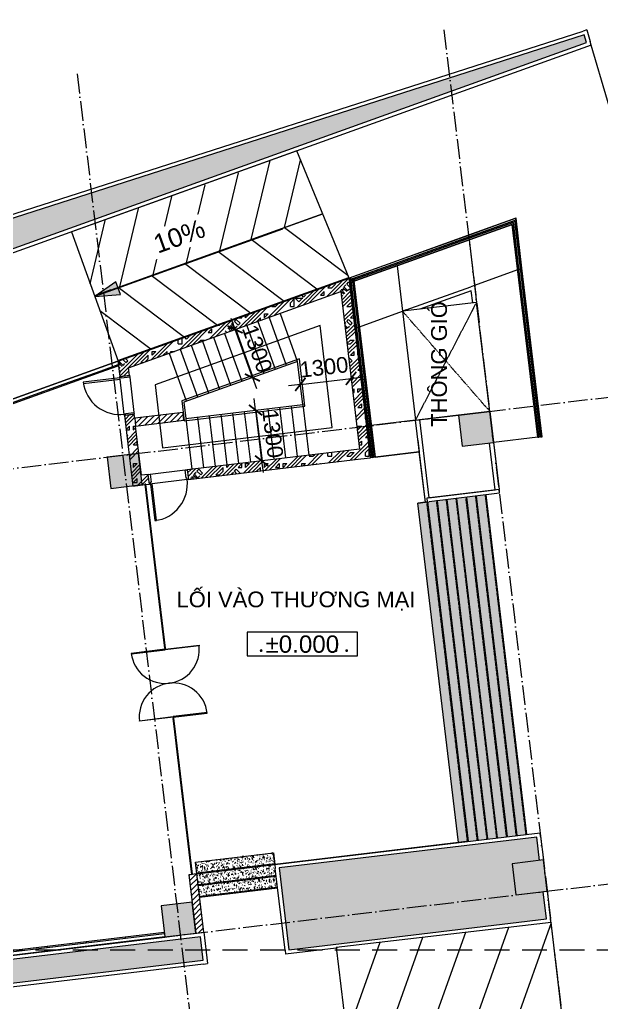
# Model space of a CAD drawing. Header units: millimetres. Extents: x -55734 to 110735, y -16086 to 119028.
# Drawn here: x 82547 to 97349, y 18580 to 43590 of the extents above; entities that cross this region are included whole.
import ezdxf
from ezdxf.enums import TextEntityAlignment as Align
from ezdxf.xclip import XClip

# ---------------------------------------------------------------- set-up
doc = ezdxf.new("R2010")
doc.units = ezdxf.units.MM
doc.header["$XCLIPFRAME"] = 0
for name, pattern in [('20180221 BF$0$DASHDOT', [1, 0.5, -0.25, 0, -0.25]), ('Dash', [6.35, 3.175, -3.175]), ('Grid Line', [14, 10, -2, 0, -2]), ('HIDDEN2', [4.7625, 3.175, -1.5875]), ('Overhead 1_16_', [2.579687, 1.5875, -0.992188])]:
    doc.linetypes.add(name, pattern=pattern)
for name, color, linetype, lineweight in [('20180221 BF$0$setback', 1, 'Continuous', 13), ('A-DETL-GENF', 31, 'Continuous', 5), ('A-DETL-GENF-HDLN', 161, 'Dash', 5), ('A-DETL-THIN', 151, 'Continuous', 5), ('A-FLOR-PATT', 8, 'Continuous', 9), ('CHU', 181, 'Continuous', 5), ('CUA', 31, 'Continuous', 9), ('DIM', 1, 'Continuous', 5), ('G-ANNO-DIMS', 111, 'Continuous', 5), ('HATCH-TUONG', 152, 'Continuous', 9), ('KI-HIEU-1', 151, 'Continuous', 9), ('KINH', 152, 'Continuous', 5), ('NET CAT', 3, 'Continuous', 5), ('NET THAY 1', 41, 'Continuous', 5), ('NET THAY 2', 55, 'Continuous', 5), ('NET-CAT', 3, 'Continuous', 9), ('NET-THAY', 2, 'Continuous', 9), ('S-STRS', 31, 'Continuous', 5), ('TRUC', 225, 'Continuous', 5)]:
    doc.layers.add(name, color=color, linetype=linetype, lineweight=lineweight)
doc.styles.add('Arial', font='arial.ttf', dxfattribs={"height": 476.25})
doc.styles.add('Arial_1', font='arial.ttf', dxfattribs={"height": 400})
doc.styles.add('TA1', font='arial.ttf')
doc.dimstyles.new('D_200_KTx2', dxfattribs={"dimtxt": 400, "dimasz": 300, "dimexe": 300, "dimexo": 300, "dimgap": 160, "dimtad": 1, "dimdec": 0, "dimzin": 9, "dimtxsty": 'TA1', "dimblk": 'ARCHTICK', "dimcen": 1, "dimdle": 300, "dimclrd": 256, "dimclre": 256, "dimclrt": 7, "dimadec": 0, "dimazin": 0, "dimtfac": 1, "dimtdec": 0, "dimtix": 1, "dimtmove": 1, "dimatfit": 3, "dimldrblk": 'ARCHTICK', "dimfxl": 1, "dimtolj": 1, "dimtzin": 0, "dimlwd": -1, "dimlwe": -1, "dimarcsym": 0})
pattern_1 = [(45, (0, 0), (-70.71068, 70.71068), [])]
pattern_2 = [(326.829, (95453.41, 22857.03), (5.837, -182.7874), [19.05, -209.55]), (271.829, (95453.4, 22857.03), (-185.5106, -57.7103), [15.24, -167.64]), (17.28, (95453.9, 22841.8), (191.3467, -125.0775), [16.19, -178.09]), (306.829, (95453.41, 22857.03), (-57.032, -173.7603), [19.05, -209.55]), (251.829, (95453.4, 22857.03), (-194.061, 9.2184), [15.24, -167.64]), (357.28, (95448.67, 22842.55), (137.028, -182.979), [16.19, -178.09]), (323.013, (95503.85, 22863.07), (-9.512, -274.155), [28.575, -314.325]), (13.464, (95503.06, 22840.23), (273.897, -206.302), [24.285, -267.135]), (268.013, (95503.85, 22863.07), (273.899, -206.3), [22.86, -251.46]), (297.829, (95494.26, 22836.34), (-83.512, -162.6993), [19.05, -209.55]), (242.829, (95494.26, 22836.34), (190.2297, -39.4628), [15.24, -167.64]), (348.28, (95487.3, 22822.79), (106.717, -202.162), [16.19, -178.09]), (314.329, (95453.41, 22857.034), (84.3224, 6.98774), [8.382, -157.226, 8.382, -161.798, -168.275]), (314.329, (95453.41, 22857.034), (84.3224, 6.98774), [-335.788, 8.382, -159.893]), (284.329, (95453.41, 22857.03), (107.4153, -54.4332), [8.382, -88.646, 8.382, -153.416, -64.135]), (284.329, (95453.41, 22857.03), (107.4153, -54.4332), [-258.826, 8.382, -55.753]), (244.329, (95452.06, 22868.28), (10.43433, -135.30974), [8.382, -55.118, 8.382, -189.738, -262.89]), (244.329, (95452.06, 22868.28), (10.43433, -135.30974), [-261.62, 8.382, -254.508]), (234.329, (95443.65, 22938.49), (42.8599, -144.0546), [8.382, -74.168, 8.382, -123.19, -186.69]), (234.329, (95443.65, 22938.49), (42.8599, -144.0546), [-214.122, 8.382, -178.308])]
pattern_3 = [(45, (95.25, 0), (-476.2456, 476.2456), []), (45, (190.5, 0), (-476.2456, 476.2456), []), (45, (0, 0), (-476.2456, 476.2456), []), (45, (476.25, 0), (-476.2456, 476.2456), []), (45, (571.5, 0), (-476.2456, 476.2456), []), (0, (381, 95.25), (0, 952.5), [95.25, -857.25]), (0, (476.25, 190.5), (0, 952.5), [95.25, -857.25]), (45, (381, 95.25), (0, 952.491), [134.683, -1212.342]), (45, (476.25, 95.25), (0, 952.491), [134.683, -1212.342]), (0, (381, 95.25), (0, 952.5), [95.25, -857.25]), (90, (-95.25, 95.25), (-952.5, 6e-14), [95.25, -857.25]), (90, (0, 95.25), (-952.5, 6e-14), [190.5, -762]), (45, (-95.25, 190.5), (0, 952.491), [134.683, -1212.342]), (90, (762, 381), (-952.5, 6e-14), [95.25, -857.25]), (0, (666.75, 381), (0, 952.5), [95.25, -857.25]), (45, (666.75, 381), (0, 952.491), [134.683, -1212.342]), (0, (857.25, 95.25), (0, 952.5), [95.25, -857.25]), (0, (857.25, 571.5), (0, 952.5), [95.25, -857.25]), (90, (1047.75, 666.75), (-952.5, 6e-14), [95.25, -857.25]), (45, (857.25, 571.5), (0, 952.491), [269.367, -1077.658]), (45, (952.5, 571.5), (0, 952.491), [134.683, -1212.342]), (45, (1143, 762), (0, 952.491), [134.683, -1212.342]), (0, (1143, 857.25), (0, 952.5), [95.25, -857.25]), (90, (1143, 762), (-952.5, 6e-14), [95.25, -857.25]), (0, (476.25, 762), (0, 952.5), [95.25, -857.25]), (0, (666.75, 857.25), (0, 952.5), [95.25, -857.25]), (90, (571.5, 762), (-952.5, 6e-14), [95.25, -857.25]), (90, (666.75, 762), (-952.5, 6e-14), [95.25, -857.25]), (45, (476.25, 762), (0, 952.491), [134.683, -1212.342]), (45, (666.75, 762), (0, 952.491), [134.683, -1212.342]), (135, (119, 214.8), (-952.491, 6e-14), [134.683, -1212.342]), (135, (238.1, 333.4), (-952.491, 6e-14), [134.683, -1212.342]), (135, (309.56, 404.8), (-952.491, 6e-14), [134.683, -1212.342]), (135, (333.4, 428.6), (-952.491, 6e-14), [134.683, -1212.342]), (135, (381, 476.25), (-952.491, 6e-14), [134.683, -1212.342]), (135, (404.8, 500.06), (-952.491, 6e-14), [134.683, -1212.342]), (135, (476.25, 571.5), (-952.491, 6e-14), [134.683, -1212.342]), (135, (523.9, 619.1), (-952.491, 6e-14), [134.683, -1212.342]), (45, (119, 214.8), (0, 952.491), [95.25, -1251.775]), (45, (238.1, 333.4), (0, 952.491), [67.361, -1279.665]), (45, (404.8, 500.06), (0, 952.491), [67.361, -1279.665]), (45, (309.56, 595.3), (0, 952.491), [67.361, -1279.665]), (45, (476.25, 571.5), (0, 952.491), [67.361, -1279.665]), (45, (381, 666.75), (0, 952.491), [67.361, -1279.665]), (0, (24.2, 309.5), (0, 952.5), [190.043, -762.457]), (0, (238.1, 523.9), (0, 952.5), [95.25, -857.25])]
pattern_4 = [(236.831, (87125.07, 21255.18), (-182.787, -5.843), [19.05, -209.55]), (181.831, (87125.07, 21255.18), (-57.717, 185.509), [15.24, -167.64]), (287.282, (87109.84, 21254.7), (-125.071, -191.351), [16.19, -178.09]), (216.831, (87125.07, 21255.18), (-173.762, 57.026), [19.05, -209.55]), (161.831, (87125.07, 21255.18), (9.212, 194.061), [15.24, -167.64]), (267.282, (87110.59, 21259.92), (-182.974, -137.034), [16.19, -178.09]), (233.015, (87131.11, 21204.74), (-274.155, 9.502), [28.575, -314.325]), (283.466, (87108.27, 21205.54), (-206.293, -273.904), [24.285, -267.135]), (178.015, (87131.1, 21204.74), (-206.29, -273.906), [22.86, -251.46]), (207.831, (87104.38, 21214.33), (-162.702, 83.506), [19.05, -209.55]), (152.831, (87104.38, 21214.33), (-39.456, -190.231), [15.24, -167.64]), (258.282, (87090.83, 21221.3), (-202.158, -106.724), [16.19, -178.09]), (224.331, (87125.07, 21255.184), (6.9907, -84.3222), [8.382, -157.226, 8.382, -330.073]), (224.331, (87125.07, 21255.184), (6.9907, -84.3222), [-173.99, -161.798, 8.382, -159.893]), (194.331, (87125.07, 21255.18), (-54.4295, -107.417), [8.382, -88.646, 8.382, -153.416, -64.135]), (194.331, (87125.07, 21255.18), (-54.4295, -107.417), [-258.826, 8.382, -55.753]), (154.331, (87136.32, 21256.53), (-135.3094, -10.439), [8.382, -55.118, 8.382, -189.738, -262.89]), (154.331, (87136.32, 21256.53), (-135.3094, -10.439), [-261.62, 8.382, -254.508]), (144.331, (87206.53, 21264.94), (-144.053, -42.865), [8.382, -74.168, 8.382, -123.19, -186.69]), (144.331, (87206.53, 21264.94), (-144.053, -42.865), [-214.122, 8.382, -178.308])]

# ---------------------------------------------------------------- blocks, each defined once
blk = doc.blocks.new('ALC1807-ASCENT PLAZA-KET CAU 1_rvt-1-MẶT BẰNG TẦNG 1')
at = {"layer": 'NET CAT'}
for points in [[(93808, 32731), (94602, 32827), (94507, 33621), (93712, 33526)], [(84871, 31661), (85666, 31756), (85571, 32550), (84776, 32455)], [(95175, 21313), (95970, 21408), (95875, 22203), (95080, 22107)], [(86239, 20243), (87034, 20338), (86938, 21132), (86144, 21037)]]:
    blk.add_hatch(color=7, dxfattribs=at).paths.add_polyline_path(points, flags=0)
at = {"layer": 'NET CAT', "color": 90, "lineweight": 13}
for p, q in [((94507, 33621), (93712, 33526)), ((93712, 33526), (93808, 32731)), ((94602, 32827), (94507, 33621)), ((93808, 32731), (94602, 32827)), ((85571, 32550), (84776, 32455)), ((85666, 31756), (85571, 32550)), ((84776, 32455), (84871, 31661)), ((84871, 31661), (85666, 31756)), ((95875, 22203), (95080, 22107)), ((95080, 22107), (95175, 21313)), ((95970, 21408), (95875, 22203)), ((95175, 21313), (95970, 21408)), ((86938, 21132), (86144, 21037)), ((86144, 21037), (86239, 20243)), ((87034, 20338), (86938, 21132)), ((86239, 20243), (87034, 20338))]:
    blk.add_line(p, q, dxfattribs=at)
at = {"layer": 'NET-THAY', "color": 50}
for p, q in [((77999, 32363), (85048, 34896)), ((92620, 33395), (93712, 33526)), ((94602, 32827), (94745, 31635)), ((94745, 31635), (92908, 31415)), ((92908, 31415), (92920, 31316)), ((93716, 22649), (89040, 22089)), ((86239, 20243), (78097, 19267))]:
    blk.add_line(p, q, dxfattribs=at)
blk = doc.blocks.new('THANG  BO 1 - THANG  BO 1-370051-MẶT BẰNG TẦNG 1')
at = {"layer": 'A-DETL-GENF'}
for p, q in [((66630, 18102), (66192, 19315)), ((67201, 19014), (63001, 17505)), ((65781, 17797), (65345, 19011)), ((66064, 17898), (65627, 19113)), ((66346, 18000), (65910, 19214)), ((67512, 16417), (67201, 19014)), ((65217, 17594), (64780, 18808)), ((65499, 17695), (65063, 18910)), ((64652, 17391), (64216, 18605)), ((64934, 17493), (64498, 18707)), ((63805, 17087), (63369, 18301)), ((64087, 17188), (63651, 18403)), ((64370, 17290), (63933, 18504)), ((66673, 18170), (63679, 17095)), ((66630, 18102), (63734, 17061)), ((66762, 17007), (66630, 18102)), ((66817, 16963), (66673, 18170)), ((63001, 17505), (63193, 15899)), ((63679, 17095), (63739, 16594)), ((63734, 17061), (63783, 16650)), ((63739, 16594), (66817, 16963)), ((63783, 16650), (66762, 17007)), ((64974, 16793), (65129, 15502)), ((65272, 16828), (65427, 15538)), ((65570, 16864), (65725, 15573)), ((65868, 16900), (66023, 15609)), ((66166, 16935), (66320, 15645)), ((66464, 16971), (66618, 15680)), ((66762, 17007), (66916, 15716)), ((63783, 16650), (63937, 15359)), ((64081, 16686), (64235, 15395)), ((64379, 16721), (64533, 15430)), ((64676, 16757), (64831, 15466)), ((63193, 15899), (67512, 16417))]:
    blk.add_line(p, q, dxfattribs=at)
blk = doc.blocks.new('_ARCHTICK')
at = {"color": 0, "linetype": 'ByBlock', "const_width": 0.15}
blk.add_lwpolyline([(-0.5, -0.5), (0.5, 0.5)], dxfattribs=at)
blk = doc.blocks.new('*D139')
at = {"layer": 'Defpoints', "color": 0, "transparency": 16777216}
for p in [(88030, 35705), (88030, 35705), (88470, 34481)]:
    blk.add_point(p, dxfattribs=at)
at = {"layer": 'DIM', "transparency": 16777216}
for p, q in [((88030, 35705), (87929, 35987)), ((88470, 34481), (88030, 35705)), ((88470, 34481), (88571, 34199))]:
    blk.add_line(p, q, dxfattribs=at)
at = {"layer": 'DIM', "transparency": 16777216, "xscale": 300, "yscale": 300, "zscale": 300}
for p, rotation in [((88030, 35705), 289.7621072089743), ((88470, 34481), 109.7621072089742)]:
    blk.add_blockref('_ARCHTICK', p, dxfattribs=dict(at, rotation=rotation))
at = {"layer": 'DIM', "color": 7, "transparency": 16777216, "insert": (88593, 35216), "char_height": 400, "attachment_point": 5, "rotation": 289.7621, "style": 'TA1'}
blk.add_mtext('\\A1;1300', dxfattribs=at)
blk = doc.blocks.new('*D140')
at = {"layer": 'Defpoints', "color": 0, "transparency": 16777216}
for p in [(88549, 33653), (88704, 32362), (88704, 32362)]:
    blk.add_point(p, dxfattribs=at)
at = {"layer": 'DIM', "transparency": 16777216}
for p, q in [((88549, 33653), (88514, 33950)), ((88549, 33653), (88704, 32362)), ((88704, 32362), (88740, 32064))]:
    blk.add_line(p, q, dxfattribs=at)
at = {"layer": 'DIM', "transparency": 16777216, "xscale": 300, "yscale": 300, "zscale": 300}
for p, rotation in [((88549, 33653), 276.8306492592347), ((88704, 32362), 96.83064925923468)]:
    blk.add_blockref('_ARCHTICK', p, dxfattribs=dict(at, rotation=rotation))
at = {"layer": 'DIM', "color": 7, "transparency": 16777216, "insert": (88988, 33051), "char_height": 400, "attachment_point": 5, "rotation": 276.8306, "style": 'TA1'}
blk.add_mtext('\\A1;1300', dxfattribs=at)
blk = doc.blocks.new('*D141')
at = {"layer": 'Defpoints', "color": 0, "transparency": 16777216}
for p in [(89689, 34306), (90980, 34460), (90980, 34460)]:
    blk.add_point(p, dxfattribs=at)
at = {"layer": 'DIM', "transparency": 16777216}
for p, q in [((89689, 34306), (89391, 34270)), ((89689, 34306), (90980, 34460)), ((90980, 34460), (91277, 34496))]:
    blk.add_line(p, q, dxfattribs=at)
at = {"layer": 'DIM', "transparency": 16777216, "xscale": 300, "yscale": 300, "zscale": 300}
for p, rotation in [((90980, 34460), 186.8306492592341), ((89689, 34306), 6.830649259234116)]:
    blk.add_blockref('_ARCHTICK', p, dxfattribs=dict(at, rotation=rotation))
at = {"layer": 'DIM', "color": 7, "transparency": 16777216, "insert": (90291, 34745), "char_height": 400, "attachment_point": 5, "rotation": 6.8306, "style": 'TA1'}
blk.add_mtext('\\A1;1300', dxfattribs=at)
blk = doc.blocks.new('*U147')
at = {"color": 7, "ltscale": 30, "true_color": 0xffffff, "insert": (520, 350), "char_height": 200, "attachment_point": 5, "bg_fill": 3, "box_fill_scale": 1.25, "bg_fill_color": 256, "bg_fill_true_color": 13158600, "bg_fill_transparency": 0}
blk.add_mtext('\\A1;.      ..', dxfattribs=at)
blk.add_lwpolyline([(-200, 200), (1200, 200), (1200, 500), (-200, 500)], close=True)
at = {"color": 7, "style": 'Arial'}
blk.add_attdef('±0.000', text='', height=220, dxfattribs=at).set_placement((500, 350), align=Align.MIDDLE)
blk = doc.blocks.new('System Panel - Glazed-394770-MẶT BẰNG TẦNG 1')
at = {"layer": 'KINH', "lineweight": 9}
for p, q in [((500, 13), (-500, 13)), ((-500, 13), (-500, -13)), ((500, -13), (500, 13)), ((-500, -13), (500, -13))]:
    blk.add_line(p, q, dxfattribs=at)
blk = doc.blocks.new('System Panel - Glazed-779549-MẶT BẰNG TẦNG 1')
at = {"layer": 'KINH', "lineweight": 9}
for p, q in [((229, 13), (-229, 13)), ((-229, 13), (-229, -13)), ((229, -13), (229, 13)), ((-229, -13), (229, -13))]:
    blk.add_line(p, q, dxfattribs=at)
blk = doc.blocks.new('System Panel - Glazed-510655-MẶT BẰNG TẦNG 1')
at = {"layer": 'KINH', "lineweight": 9}
for p, q in [((600, 13), (-600, 13)), ((-600, 13), (-600, -13)), ((600, -13), (600, 13)), ((-600, -13), (600, -13))]:
    blk.add_line(p, q, dxfattribs=at)
blk = doc.blocks.new('CUA KINH BAN LE SAN MO 2 HUONG - Type 1-773123-MẶT BẰNG TẦNG 1')
at = {"layer": 'CUA'}
for p, q in [((-869, 869), (-857, 869)), ((-869, 0), (-869, 869)), ((-857, 869), (-857, 0)), ((857, 869), (857, 0)), ((869, 869), (857, 869)), ((869, 0), (869, 869)), ((-857, 0), (-869, 0)), ((-869, 0), (-869, -869)), ((-857, 0), (-869, 0)), ((-857, -869), (-857, 0)), ((857, 0), (869, 0)), ((857, -869), (857, 0)), ((857, 0), (869, 0)), ((869, 0), (869, -869)), ((-869, -869), (-857, -869)), ((869, -869), (857, -869))]:
    blk.add_line(p, q, dxfattribs=at)
at = {"layer": 'CUA', "lineweight": 5}
for p, q in [((-870, 0), (-900, 0)), ((-900, 0), (-900, 0)), ((-870, 0), (-870, 0)), ((900, 0), (870, 0)), ((870, 0), (870, 0)), ((900, 0), (900, 0)), ((-900, 0), (-870, 0)), ((870, 0), (900, 0))]:
    blk.add_line(p, q, dxfattribs=at)
for centre, start, end in [((-869, 0), 359.5, 90), ((869, 0), 90, 180.5), ((-869, 0), 270, 0.5), ((869, 0), 179.5, 270)]:
    blk.add_arc(centre, 869, start, end, dxfattribs=at)
blk = doc.blocks.new('System Panel - Glazed-773144-MẶT BẰNG TẦNG 1')
at = {"layer": 'KINH', "lineweight": 9}
for p, q in [((400, 13), (-400, 13)), ((-400, 13), (-400, -13)), ((400, -13), (400, 13)), ((-400, -13), (400, -13))]:
    blk.add_line(p, q, dxfattribs=at)
blk = doc.blocks.new('System Panel - Glazed-773147-MẶT BẰNG TẦNG 1')
at = {"layer": 'KINH', "lineweight": 9}
for p, q in [((100, 13), (-100, 13)), ((-100, 13), (-100, -13)), ((100, -13), (100, 13)), ((-100, -13), (100, -13))]:
    blk.add_line(p, q, dxfattribs=at)
blk = doc.blocks.new('CUA 1 CANH MO - 2 - Type 1000-537967-MẶT BẰNG TẦNG 1')
at = {"layer": 'CUA', "lineweight": 5}
for p, q in [((-399, -127), (-399, 123)), ((-399, 123), (-349, 123)), ((-349, 123), (-349, -86)), ((551, 123), (601, 123)), ((551, -86), (551, 123)), ((601, 123), (601, -127)), ((-369, -127), (-399, -127)), ((-369, -86), (-369, -127)), ((-349, -86), (-369, -86)), ((571, -86), (551, -86)), ((571, -127), (571, -86)), ((601, -127), (571, -127))]:
    blk.add_line(p, q, dxfattribs=at)
at = {"layer": 'CUA'}
for p, q in [((-328, -127), (-368, -127)), ((-368, -127), (-368, -1065)), ((-328, -1065), (-328, -127)), ((-368, -1065), (-328, -1065))]:
    blk.add_line(p, q, dxfattribs=at)
at = {"layer": 'CUA', "lineweight": 5}
blk.add_arc((-368, -127), 938, 270, 0.5, dxfattribs=at)
blk = doc.blocks.new('Top Rail Type - Top Rail_Internal_-869491-MẶT BẰNG TẦNG 1')
at = {"layer": 'NET THAY 1'}
for p, q in [((95176, 38534), (93970, 38100)), ((95329, 37262), (95176, 38534)), ((93983, 38064), (95144, 38482)), ((95144, 38482), (95291, 37258)), ((93970, 38100), (92135, 37441)), ((92148, 37405), (93983, 38064)), ((92135, 37441), (90929, 37008)), ((90942, 36972), (92148, 37405)), ((95291, 37258), (95804, 32971)), ((95842, 32975), (95329, 37262))]:
    blk.add_line(p, q, dxfattribs=at)
blk.add_open_spline([(95162, 38511), (95162, 38510), (95161, 38509), (95160, 38508), (95159, 38506), (95159, 38505), (95158, 38505)], degree=3, knots=[0.46086968, 0.46086968, 0.46086968, 0.46086968, 0.47916667, 0.5, 0.52083333, 0.53913032, 0.53913032, 0.53913032, 0.53913032], dxfattribs=at)
blk = doc.blocks.new('Top Rail Type - Top Rail_Internal_-V12-MẶT BẰNG TẦNG 1')
at = {"layer": 'NET THAY 1'}
for p, q in [((95176, 38534), (93971, 38101)), ((95329, 37262), (95176, 38534)), ((95144, 38482), (93984, 38065)), ((95291, 37257), (95144, 38482)), ((93971, 38101), (92136, 37441)), ((93984, 38065), (92149, 37405)), ((92136, 37441), (90929, 37008)), ((92149, 37405), (90942, 36972)), ((95804, 32971), (95291, 37257)), ((95842, 32975), (95329, 37262)), ((90942, 36972), (90929, 37008)), ((95804, 32971), (95842, 32975))]:
    blk.add_line(p, q, dxfattribs=at)
blk = doc.blocks.new('Handrail Type - Handrail_Internal_-869502-MẶT BẰNG TẦNG 1')
at = {"layer": 'NET THAY 1'}
for p, q in [((95112, 38430), (93996, 38029)), ((94009, 37993), (95080, 38378)), ((95080, 38378), (95215, 37249)), ((95253, 37253), (95112, 38430)), ((93996, 38029), (92161, 37369)), ((92173, 37333), (94009, 37993)), ((92161, 37369), (90976, 36944)), ((90980, 36905), (92173, 37333)), ((95215, 37249), (95729, 32962)), ((95766, 32966), (95253, 37253))]:
    blk.add_line(p, q, dxfattribs=at)
blk.add_open_spline([(95098, 38407), (95098, 38406), (95097, 38405), (95096, 38404), (95095, 38402), (95094, 38401), (95094, 38401)], degree=3, knots=[0.46086968, 0.46086968, 0.46086968, 0.46086968, 0.47916667, 0.5, 0.52083333, 0.53913032, 0.53913032, 0.53913032, 0.53913032], dxfattribs=at)
blk = doc.blocks.new('Handrail Type - Handrail_Internal_-V13-MẶT BẰNG TẦNG 1')
at = {"layer": 'NET THAY 1'}
for p, q in [((95112, 38430), (93997, 38029)), ((95080, 38378), (94010, 37993)), ((95215, 37248), (95080, 38378)), ((95253, 37252), (95112, 38430)), ((93997, 38029), (92161, 37370)), ((94010, 37993), (92174, 37334)), ((92161, 37370), (90976, 36944)), ((92174, 37334), (90980, 36905)), ((95729, 32962), (95215, 37248)), ((95766, 32966), (95253, 37252)), ((95729, 32962), (95766, 32966))]:
    blk.add_line(p, q, dxfattribs=at)
blk = doc.blocks.new('Top Rail Type - Top Rail_Internal_-871723-MẶT BẰNG TẦNG 1')
at = {"layer": 'NET THAY 1'}
for p, q in [((90930, 37008), (91082, 35734)), ((91120, 35739), (90968, 37012)), ((91082, 35734), (91477, 32440)), ((91515, 32445), (91120, 35739))]:
    blk.add_line(p, q, dxfattribs=at)
blk = doc.blocks.new('Top Rail Type - Top Rail_Internal_-V14-MẶT BẰNG TẦNG 1')
at = {"layer": 'NET THAY 1'}
for p, q in [((90968, 37012), (90930, 37008)), ((90930, 37008), (91082, 35735)), ((90968, 37012), (91120, 35740)), ((91082, 35735), (91477, 32440)), ((91120, 35740), (91515, 32445)), ((91515, 32445), (91477, 32440))]:
    blk.add_line(p, q, dxfattribs=at)
blk = doc.blocks.new('Handrail Type - Handrail_Internal_-871734-MẶT BẰNG TẦNG 1')
at = {"layer": 'NET THAY 1'}
for p, q in [((91008, 36996), (91158, 35743)), ((91196, 35748), (91045, 37009)), ((91158, 35743), (91552, 32450)), ((91590, 32454), (91196, 35748))]:
    blk.add_line(p, q, dxfattribs=at)
blk = doc.blocks.new('Handrail Type - Handrail_Internal_-V15-MẶT BẰNG TẦNG 1')
at = {"layer": 'NET THAY 1'}
for p, q in [((91008, 36996), (91158, 35744)), ((91045, 37009), (91196, 35749)), ((91158, 35744), (91552, 32450)), ((91196, 35749), (91590, 32454)), ((91590, 32454), (91552, 32450))]:
    blk.add_line(p, q, dxfattribs=at)
blk = doc.blocks.new('Family1 - Family1-903991-MẶT BẰNG TẦNG 1')
at = {"layer": 'A-DETL-GENF'}
for p, q in [((1901, 2794), (0, 2794)), ((0, 2794), (0, 0)), ((1901, 0), (1901, 2794)), ((0, 0), (1901, 0))]:
    blk.add_line(p, q, dxfattribs=at)
at = {"layer": 'A-DETL-GENF-HDLN'}
for p, q in [((0, 2794), (1901, 1)), ((0, 0), (1901, 2793))]:
    blk.add_line(p, q, dxfattribs=at)
blk = doc.blocks.new('A$C1F0A2BF7')
at = {"layer": '20180221 BF$0$setback', "color": 1, "linetype": '20180221 BF$0$DASHDOT', "ltscale": 200, "const_width": 200, "elevation": 0}
blk.add_lwpolyline([(167566, 71278), (163334, 80229), (152339, 76699), (133013, 70495), (131039, 76696), (124833, 74932), (117345, 73192), (100731, 69175)], dxfattribs=at)

msp = doc.modelspace()

# ---------------------------------------------------------------- hatches: boundary and pattern name
at = {"layer": 'A-DETL-GENF'}
h = msp.add_hatch(dxfattribs=at)
h.set_pattern_fill('FP_28', style=0, pattern_type=2)
h.set_pattern_definition([(109.762, (19344, -27760), (-6004.44, -2157.23), [3499.97, -0.07]), (19.762, (18160.8, -24466.2), (1183.41, -3293.9), [6246.73, -133.46]), (112.831, (25382.96, -25589.68), (-1183.41273, 3293.89996), [3503.5, -115668.57]), (199.762, (25367, -25596.3), (1183.41, -3293.9), [6399.65, -19.46]), (19.762, (18752.5, -26113), (1183.41, -3293.9), [6323.2, -57]), (143.037, (24703.64, -23974.65), (-46590.176, 35328.10217), [2092.4, -102567.33]), (76.488, (24215, -26009.77), (13453.86237, 56900.9041), [2092.39, -102567.34]), (143.037, (23856.65, -24278.96), (-46590.176, 35328.10217), [2092.38, -102567.35]), (76.488, (23368.02, -26314.06), (13453.86237, 56900.9041), [2092.33, -102567.39]), (143.037, (23046.15, -24610.75), (-46590.176, 35328.10217), [2138.04, -102521.68]), (76.488, (22568.2, -26601.42), (13453.86237, 56900.9041), [2046.64, -102613.09]), (143.037, (22199.13, -24915.05), (-46590.176, 35328.10217), [2138, -102521.72]), (76.488, (21721.18, -26905.72), (13453.86237, 56900.9041), [2046.64, -102613.08]), (143.037, (21352.13, -25219.34), (-46590.176, 35328.10217), [2137.96, -102521.76]), (76.488, (20874.17, -27210.02), (13453.86237, 56900.9041), [2046.65, -102613.08]), (143.037, (20505.1, -25523.65), (-46590.176, 35328.10217), [2092.37, -102567.35]), (76.488, (20027.16, -27514.32), (13453.86237, 56900.9041), [2046.65, -102613.07]), (143.037, (19658.03, -25828.03), (-46590.176, 35328.10217), [1729.84, -102929.88]), (76.488, (19254.05, -27510.66), (13453.86237, 56900.9041), [1729.95, -102929.77])])
h.paths.add_polyline_path([(85049.5, 34896.7), (90928.4, 37008.6), (89601.1, 40251), (83866.1, 38190.5), (84065.3, 37636.2)])
h = msp.add_hatch(dxfattribs=at)
h.set_pattern_fill('FP_27', style=0, pattern_type=2)
h.set_pattern_definition([(276.831, (181835, 46161), (9730.4, 1165.6), [6065.27, 0]), (186.831, (182556.5, 40139), (-721.4, 6022.2), [9800, 0]), (276.831, (172105, 44995), (9730.4, 1165.6), [6065.3, 0]), (186.831, (181835, 46161), (-721.4, 6022.2), [9800, 0]), (186.831, (182196, 43150), (-721.4, 6022.2), [9800, 0]), (250.396, (182184.8, 43153.9), (-21977.7067, -63718.8375), [3398.5, -84656.75]), (303.265, (180321.9, 45985.1), (36404.8695, -56725.6143), [3398.5, -84656.75]), (250.396, (181092.6, 43023.1), (-21977.7067, -63718.8375), [3398.5, -84656.75]), (303.265, (179229.7, 45854.25), (36404.8695, -56725.6143), [3398.5, -84656.75]), (250.396, (180000.4, 42892.25), (-21977.7067, -63718.8375), [3398.5, -84656.75]), (303.265, (178137.5, 45723.4), (36404.8695, -56725.6143), [3398.5, -84656.75]), (250.396, (178908.2, 42761.4), (-21977.7067, -63718.8375), [3398.5, -84656.75]), (303.265, (177045.3, 45592.6), (36404.8695, -56725.6143), [3398.5, -84656.75]), (250.396, (177816, 42630.6), (-21977.7067, -63718.8375), [3398.5, -84656.75]), (303.265, (175953.1, 45461.76), (36404.8695, -56725.6143), [3398.5, -84656.75]), (250.396, (176723.8, 42499.8), (-21977.7067, -63718.8375), [3398.5, -84656.75]), (303.265, (174860.94, 45330.94), (36404.8695, -56725.6143), [3398.5, -84656.75]), (250.396, (175631.6, 42368.94), (-21977.7067, -63718.8375), [3398.5, -84656.75]), (303.265, (173768.74, 45200.1), (36404.8695, -56725.6143), [3398.5, -84656.75]), (250.396, (174539.4, 42238.1), (-21977.7067, -63718.8375), [3398.5, -84656.75]), (303.265, (172676.55, 45069.3), (36404.8695, -56725.6143), [3398.5, -84656.75]), (250.396, (173451.1, 42105.9), (-21977.7067, -63718.8375), [2215.55, -85839.7]), (303.265, (172236.64, 43951.6), (36404.8695, -56725.6143), [2215.55, -85839.7])])
h.paths.add_polyline_path([(91321.6, 13967.6), (96786.2, 14622.2), (96068.5, 20613.9), (90601.8, 19976.5), (91259.1, 14489.1)], flags=0)
at = {"layer": 'A-FLOR-PATT', "lineweight": 5}
h = msp.add_hatch(dxfattribs=at)
h.set_pattern_fill('FP_20', color=256, style=0, pattern_type=2)
h.set_pattern_definition([(115.017, (-1303462.88, -2380275.65), (-119.3544287, 43.4013592), [23.812, -155.793]), (70.017, (-1303462.88, -2380275.65), (-119.3538455, 43.401147), [23.813, -103.188]), (160.017, (-1303462.88, -2380275.65), (-43.401147, -119.3538455), [23.813, -103.188])])
h.paths.add_polyline_path([(78879.1, 36716), (79060.3, 36721.1), (79240.9, 36735.7), (79420.6, 36760), (79577.1, 36788.6), (79577.1, 36788.6), (79775.1, 36836.9), (79949, 36889.8), (96970, 43004.4), (96912.6, 43200.7), (77552.6, 36985.5), (77761.5, 36905.7), (77942.7, 36848.2), (78126.7, 36800.9), (78312.9, 36763.9), (78500.7, 36737.4), (78717.7, 36720.7), (78879.1, 36716)], flags=0)
h = msp.add_hatch(dxfattribs=at)
h.set_pattern_fill('FP_26', color=256, style=0, pattern_type=2)
h.set_pattern_definition([(284.05, (1918340.66, 2132830.97), (108.9178188, -65.3151313), [23.812, -155.793]), (239.05, (1918340.66, 2132830.97), (108.9172866, -65.314812), [23.813, -103.188]), (329.05, (1918340.66, 2132830.97), (65.314812, 108.9172866), [23.813, -103.188])])
h.paths.add_polyline_path([(89400.5, 19916.3), (95953.6, 20701.3), (95870.4, 21396.3), (95175.3, 21313.1), (95080.2, 22107.4), (95775.2, 22190.6), (95703.9, 22786.4), (89150.7, 22001.4), (89316.9, 20613.9)], flags=0)
h = msp.add_hatch(dxfattribs=at)
h.set_pattern_fill('FP_24', color=256, style=0, pattern_type=2)
h.set_pattern_definition([(104.05, (-1749130.04, -2092032.115), (-108.9178188, 65.3151313), [23.812, -155.793]), (59.05, (-1749130.04, -2092032.11), (-108.9172866, 65.314812), [23.813, -103.188]), (149.05, (-1749130.04, -2092032.11), (-65.314812, -108.9172866), [23.813, -103.188])])
h.paths.add_polyline_path([(59387.5, 16344.3), (59590.4, 16351.1), (59793.7, 16369.9), (87216.1, 19654.7), (87144.7, 20250.4), (59401.5, 16927.2), (58252.1, 17830.6), (57518.6, 16897.5), (57720.1, 16776.6), (57861.4, 16701), (58040.8, 16618.1), (58252.1, 16536.7), (58412.5, 16484.1), (58603.6, 16433.6), (58797.3, 16394.2), (58992.9, 16366.1), (59189.9, 16349.5), (59386.3, 16344.4)], flags=0)
at = {"layer": 'G-ANNO-DIMS'}
msp.add_hatch(color=256, dxfattribs=at).paths.add_polyline_path([(84457.8, 36543.6), (85113, 36598.2), (84997.9, 36918.4)], flags=0)
at = {"layer": 'HATCH-TUONG', "lineweight": 5}
h = msp.add_hatch(dxfattribs=at)
h.set_pattern_fill('FP_1', color=256, style=0, pattern_type=2)
h.set_pattern_definition(pattern_3)
h.paths.add_polyline_path([(85078.5, 34641.2), (90717.5, 36667.2), (90687, 36921.9), (85048, 34895.9)], flags=0)
h = msp.add_hatch(dxfattribs=at)
h.set_pattern_fill('FP_1', color=256, style=0, pattern_type=2)
h.set_pattern_definition(pattern_3)
h.paths.add_polyline_path([(91227.2, 32412.3), (91475.4, 32442), (90928.4, 37008.6), (90687, 36921.9), (91197.5, 32660.5)], flags=0)
h = msp.add_hatch(dxfattribs=at)
h.set_pattern_fill('FP_1', color=256, style=0, pattern_type=2)
h.set_pattern_definition(pattern_3)
h.paths.add_polyline_path([(85428.7, 31717.7), (85676.9, 31747.4), (85461.6, 33544.6), (85213.4, 33514.8)], flags=0)
h.paths.add_polyline_path([(85094.5, 34507.7), (85342.7, 34537.5), (85319.9, 34727.9), (85078.5, 34641.2)], flags=0)
h = msp.add_hatch(dxfattribs=at)
h.set_pattern_fill('FP_2', color=256, style=0, pattern_type=2)
h.set_pattern_definition(pattern_1)
h.paths.add_polyline_path([(85497.3, 33246.7), (86728.4, 33394.2), (86704.6, 33592.8), (85473.5, 33445.3)], flags=0)
h = msp.add_hatch(dxfattribs=at)
h.set_pattern_fill('FP_1', color=256, style=0, pattern_type=2)
h.set_pattern_definition(pattern_3)
h.paths.add_polyline_path([(85676.9, 31747.4), (85847.2, 31767.8), (85817.5, 32016), (85647.2, 31995.6)], flags=0)
h.paths.add_polyline_path([(86840.1, 31886.8), (91227.2, 32412.3), (91197.5, 32660.5), (86810.4, 32135)], flags=0)
h = msp.add_hatch(dxfattribs=at)
h.set_pattern_fill('FP_2', color=256, style=0, pattern_type=2)
h.set_pattern_definition(pattern_1)
h.paths.add_polyline_path([(87033.5, 20337.8), (87232.1, 20361.6), (87053.7, 21850.9), (86855.1, 21827.1)], flags=0)
at = {"layer": 'NET THAY 1'}
h = msp.add_hatch(dxfattribs=at)
h.set_pattern_fill('FP_3', color=256, style=0, pattern_type=2)
h.set_pattern_definition(pattern_2)
h.paths.add_polyline_path([(93715.8, 22649), (93964.1, 22678.7), (92929.4, 31316.8), (92681.2, 31287.1), (92848.3, 29891.8)], flags=0)
h = msp.add_hatch(dxfattribs=at)
h.set_pattern_fill('FP_3', color=256, style=0, pattern_type=2)
h.set_pattern_definition(pattern_2)
h.paths.add_polyline_path([(93964.1, 22678.7), (94212.3, 22708.4), (93177.6, 31346.5), (92929.4, 31316.8), (93951.2, 22786.4)], flags=0)
h = msp.add_hatch(dxfattribs=at)
h.set_pattern_fill('FP_3', color=256, style=0, pattern_type=2)
h.set_pattern_definition(pattern_2)
h.paths.add_polyline_path([(94212.3, 22708.4), (94460.5, 22738.2), (93425.8, 31376.2), (93177.6, 31346.5), (94202.9, 22786.4)], flags=0)
h = msp.add_hatch(dxfattribs=at)
h.set_pattern_fill('FP_3', color=256, style=0, pattern_type=2)
h.set_pattern_definition(pattern_2)
h.paths.add_polyline_path([(94460.5, 22738.2), (94708.7, 22767.9), (93674.1, 31406), (93425.8, 31376.2), (94454.7, 22786.4)], flags=0)
h = msp.add_hatch(dxfattribs=at)
h.set_pattern_fill('FP_3', color=256, style=0, pattern_type=2)
h.set_pattern_definition(pattern_2)
h.paths.add_polyline_path([(94708.7, 22767.9), (94957, 22797.6), (93922.3, 31435.7), (93674.1, 31406), (94706.5, 22786.4)], flags=0)
h = msp.add_hatch(dxfattribs=at)
h.set_pattern_fill('FP_3', color=256, style=0, pattern_type=2)
h.set_pattern_definition(pattern_2)
h.paths.add_polyline_path([(94957, 22797.6), (95205.2, 22827.4), (94170.5, 31465.4), (93922.3, 31435.7), (94945, 22897.6)], flags=0)
h = msp.add_hatch(dxfattribs=at)
h.set_pattern_fill('FP_3', color=256, style=0, pattern_type=2)
h.set_pattern_definition(pattern_2)
h.paths.add_polyline_path([(95205.2, 22827.4), (95453.4, 22857.1), (94418.8, 31495.2), (94170.5, 31465.4), (95196.8, 22897.6)], flags=0)
h = msp.add_hatch(dxfattribs=at)
h.set_pattern_fill('FP_25', color=256, style=0, pattern_type=2)
h.set_pattern_definition(pattern_4)
h.paths.add_polyline_path([(87053.7, 21850.9), (89039.5, 22088.8), (89003.8, 22386.7), (87018, 22148.8)], flags=0)
h = msp.add_hatch(dxfattribs=at)
h.set_pattern_fill('FP_25', color=256, style=0, pattern_type=2)
h.set_pattern_definition(pattern_4)
h.paths.add_polyline_path([(87089.4, 21553.1), (89075.2, 21790.9), (89039.5, 22088.8), (87053.7, 21850.9), (87056.6, 21827.1)], flags=0)
h = msp.add_hatch(dxfattribs=at)
h.set_pattern_fill('FP_25', color=256, style=0, pattern_type=2)
h.set_pattern_definition(pattern_4)
h.paths.add_polyline_path([(87125.1, 21255.2), (89110.9, 21493.1), (89075.2, 21790.9), (87089.4, 21553.1)], flags=0)

# ---------------------------------------------------------------- linework, layer by layer
at = {"layer": 'A-DETL-THIN'}
for p, q in [((89601.1, 40251), (83866.1, 38190.5)), ((90928.4, 37008.6), (89601.1, 40251)), ((83866.1, 38190.5), (85049.5, 34896.7)), ((85049.5, 34896.7), (90928.4, 37008.6)), ((96068.5, 20613.9), (90601.8, 19976.5)), ((96786.2, 14622.2), (96068.5, 20613.9)), ((90601.8, 19976.5), (91321.6, 13967.6))]:
    msp.add_line(p, q, dxfattribs=at)
at = {"layer": 'G-ANNO-DIMS'}
for p, q in [((84997.9, 36918.4), (84457.8, 36543.6)), ((85113, 36598.2), (84997.9, 36918.4)), ((84457.8, 36543.6), (85113, 36598.2))]:
    msp.add_line(p, q, dxfattribs=at)
at = {"layer": 'KI-HIEU-1', "linetype": 'HIDDEN2', "ltscale": 200}
msp.add_line((-24684.6, 19919), (107315.4, 19919), dxfattribs=at)
at = {"layer": 'NET THAY 2'}
for p, q in [((95177.2, 38535.1), (93972.5, 38102.3)), ((95329.4, 37264.2), (95177.2, 38535.1)), ((93972.5, 38102.3), (92133, 37441.4)), ((93975.3, 38061.8), (93980, 38023)), ((93984.6, 37984.1), (94123.1, 36828.1)), ((92133, 37441.4), (90928.4, 37008.6)), ((92140.1, 37402.4), (92144.8, 37363.6)), ((92149.4, 37324.8), (92287.8, 36169.1)), ((95218.4, 37221.7), (94123.1, 36828.1)), ((95292, 37248.1), (95255.2, 37234.9)), ((95843, 32975.2), (95329.4, 37264.2)), ((91192.5, 35775.2), (92287.9, 36168.8)), ((91118.9, 35748.8), (91155.7, 35762)), ((92680.5, 32891.4), (92716.5, 32590.7)), ((95728.6, 32961.5), (94602.3, 32826.6)), ((95804.3, 32970.6), (95766.4, 32966)), ((91590.1, 32455.7), (92716.5, 32590.7)), ((91514.4, 32446.7), (91552.3, 32451.2))]:
    msp.add_line(p, q, dxfattribs=at)
at = {"layer": 'NET-CAT', "lineweight": 15}
for p, q in [((90687, 36921.9), (85048, 34895.9)), ((90928.4, 37008.6), (90687, 36921.9)), ((91475.4, 32442), (90928.4, 37008.6)), ((85319.9, 34727.9), (90717.5, 36667.2)), ((90717.5, 36667.2), (91197.5, 32660.5)), ((85048, 34895.9), (85078.5, 34641.2)), ((85078.5, 34641.2), (85094.5, 34507.7)), ((85094.5, 34507.7), (85342.7, 34537.5)), ((85342.7, 34537.5), (85319.9, 34727.9)), ((85461.6, 33544.6), (85213.4, 33514.8)), ((85213.4, 33514.8), (85428.7, 31717.7)), ((85473.5, 33445.3), (85461.6, 33544.6)), ((86704.6, 33592.8), (85473.5, 33445.3)), ((86728.4, 33394.2), (86704.6, 33592.8)), ((85497.3, 33246.7), (86728.4, 33394.2)), ((85647.2, 31995.6), (85497.3, 33246.7)), ((91197.5, 32660.5), (86810.4, 32135)), ((86840.1, 31886.8), (91227.2, 32412.3)), ((91227.2, 32412.3), (91475.4, 32442)), ((85817.5, 32016), (85647.2, 31995.6)), ((85847.2, 31767.8), (85817.5, 32016)), ((86810.4, 32135), (86840.1, 31886.8)), ((85676.9, 31747.4), (85847.2, 31767.8)), ((85428.7, 31717.7), (85676.9, 31747.4)), ((87053.7, 21850.9), (86855.1, 21827.1)), ((86855.1, 21827.1), (87033.5, 20337.8)), ((87232.1, 20361.6), (87053.7, 21850.9)), ((87033.5, 20337.8), (87232.1, 20361.6))]:
    msp.add_line(p, q, dxfattribs=at)
at = {"layer": 'NET-CAT'}
msp.add_line((85473.5, 33445.3), (85497.3, 33246.7), dxfattribs=at)
at = {"layer": 'NET-THAY'}
for p, q in [((77279.6, 37002.9), (96884.5, 43296.7)), ((96979.8, 43327.2), (96884.5, 43296.7)), ((96979.8, 43327.2), (97064.3, 43038.3)), ((96912.6, 43200.7), (77552.6, 36985.5)), ((96970, 43004.4), (96912.6, 43200.7)), ((97092.4, 42942.2), (97064.3, 43038.3)), ((79916.8, 36878.3), (96970, 43004.4)), ((97092.4, 42942.2), (79949, 36783.5)), ((105101.5, 15561.2), (97092.4, 42942.2)), ((92384.4, 36203.5), (94026.5, 36793.4)), ((94123.1, 36828.1), (94026.5, 36793.4)), ((94123.1, 36828.1), (94174.9, 36395.1)), ((94038.7, 36691.6), (92732.9, 36222.4)), ((94075.6, 36383.2), (94038.7, 36691.6)), ((92384.4, 36203.5), (92289.3, 36169.3)), ((85048, 34895.9), (77998.5, 32363.2)), ((85209.8, 33544.6), (85102.9, 34437.2)), ((85348.6, 34487.8), (85455.7, 33594.2)), ((93712.4, 33525.7), (92719.4, 33406.8)), ((94507.1, 33621), (94745, 31634.9)), ((92620.2, 33394.9), (91493.8, 33260)), ((92869.9, 31309.7), (92620.1, 33395)), ((92719.4, 33406.9), (92957.3, 31420.9)), ((91455.9, 33255.5), (91418.1, 33250.9)), ((94645.7, 31623), (94503, 32814.7)), ((92716.5, 32590.7), (91590.1, 32455.7)), ((92869.9, 31309.7), (92716.5, 32590.7)), ((91552.3, 32451.2), (91514.4, 32446.7)), ((85867.2, 32022), (86760.8, 32129)), ((86810.4, 31883.2), (85917.7, 31776.3)), ((92957.3, 31421), (94645.7, 31623.2)), ((92957.3, 31420.9), (94645.7, 31623)), ((94756.9, 31535.6), (92969.2, 31321.6)), ((94756.9, 31535.6), (94745, 31634.9)), ((92681.2, 31287.1), (92869.9, 31309.7)), ((93715.8, 22648.9), (92681.2, 31287.1)), ((92869.9, 31309.7), (92969.2, 31321.6)), ((89039.5, 22088.8), (95791.2, 22897.6)), ((95703.9, 22786.4), (89150.7, 22001.4)), ((95775.2, 22190.6), (95703.9, 22786.4)), ((95803.1, 22798.3), (95791.2, 22897.6)), ((95803.1, 22798.3), (95874.5, 22202.5)), ((89039.5, 22088.8), (93715.8, 22648.9)), ((87018, 22148.8), (89003.8, 22386.7)), ((89003.8, 22386.7), (89039.5, 22088.8)), ((87053.7, 21850.9), (87018, 22148.8)), ((89039.5, 22088.8), (89051.4, 21989.5)), ((89301.2, 19904.4), (89051.4, 21989.5)), ((89150.7, 22001.4), (89400.5, 19916.3)), ((95953.6, 20701.3), (95870.4, 21396.3)), ((95969.7, 21408.2), (96052.9, 20713.2)), ((89400.5, 19916.3), (95953.6, 20701.3)), ((96064.8, 20613.9), (95930.8, 20597.8)), ((96064.8, 20613.9), (96052.9, 20713.2)), ((87232.1, 20361.6), (87327.3, 19567.3)), ((87144.7, 20250.4), (59541.9, 16944)), ((78097.4, 19267.4), (86239.2, 20242.6)), ((78097.4, 19267.4), (86239.2, 20242.6)), ((87216.1, 19654.7), (87144.7, 20250.4)), ((89301.2, 19904.4), (89313.1, 19805.1)), ((90603.8, 19959.8), (89313.1, 19805.1)), ((59781.9, 16368.4), (87216.1, 19654.7)), ((87228, 19555.4), (59793.7, 16269.2)), ((87228, 19555.4), (87327.3, 19567.3))]:
    msp.add_line(p, q, dxfattribs=at)
at = {"layer": 'S-STRS'}
for p, q in [((92929.4, 31316.8), (92681.2, 31287.1)), ((93715.8, 22649), (92681.2, 31287.1)), ((93964.1, 22678.7), (92929.4, 31316.8)), ((94212.3, 22708.4), (93177.6, 31346.5)), ((94460.5, 22738.2), (93425.8, 31376.2)), ((94708.7, 22767.9), (93674.1, 31406)), ((94957, 22797.6), (93922.3, 31435.7)), ((95205.2, 22827.4), (94170.5, 31465.4)), ((95453.4, 22857.1), (94418.8, 31495.2)), ((93964.1, 22678.7), (93715.8, 22649)), ((87018, 22148.8), (89003.8, 22386.7)), ((89039.5, 22088.8), (89003.8, 22386.7)), ((87053.7, 21850.9), (87018, 22148.8)), ((87053.7, 21850.9), (89039.5, 22088.8)), ((87089.4, 21553.1), (89075.2, 21790.9)), ((87125.1, 21255.2), (89110.9, 21493.1))]:
    msp.add_line(p, q, dxfattribs=at)
at = {"layer": 'S-STRS', "linetype": 'Overhead 1_16_'}
for p, q in [((93944.2, 22676.3), (92909.5, 31314.4)), ((94192.4, 22706), (93157.8, 31344.1)), ((94440.6, 22735.8), (93406, 31373.9)), ((94688.9, 22765.5), (93654.2, 31403.6)), ((94937.1, 22795.2), (93902.4, 31433.3)), ((95185.3, 22825), (94150.7, 31463)), ((95433.5, 22854.7), (94398.9, 31492.8)), ((87051.3, 21870.8), (89037.1, 22108.7)), ((87087, 21572.9), (89072.8, 21810.8)), ((87122.7, 21275), (89108.5, 21512.9))]:
    msp.add_line(p, q, dxfattribs=at)
at = {"layer": 'TRUC', "linetype": 'Grid Line', "ltscale": 50}
for p, q in [((93344, 43328.2), (97310.7, 10205.4)), ((43048.1, 15069), (107566.1, 22797.3))]:
    msp.add_line(p, q, dxfattribs=at)

# ---------------------------------------------------------------- block references
at = {"lineweight": 9}
for name in ['Top Rail Type - Top Rail_Internal_-869491-MẶT BẰNG TẦNG 1', 'Top Rail Type - Top Rail_Internal_-V12-MẶT BẰNG TẦNG 1', 'Handrail Type - Handrail_Internal_-869502-MẶT BẰNG TẦNG 1', 'Handrail Type - Handrail_Internal_-V13-MẶT BẰNG TẦNG 1', 'Top Rail Type - Top Rail_Internal_-871723-MẶT BẰNG TẦNG 1', 'Top Rail Type - Top Rail_Internal_-V14-MẶT BẰNG TẦNG 1', 'Handrail Type - Handrail_Internal_-871734-MẶT BẰNG TẦNG 1', 'Handrail Type - Handrail_Internal_-V15-MẶT BẰNG TẦNG 1']:
    msp.add_blockref(name, (0, 0), dxfattribs=at)
at = {"lineweight": 5, "rotation": 6.829082922355918}
msp.add_blockref('Family1 - Family1-903991-MẶT BẰNG TẦNG 1', (92620.1, 33395), dxfattribs=at)
at = {"lineweight": 9}
for name, p, rotation in [('System Panel - Glazed-779549-MẶT BẰNG TẦNG 1', (84834.7, 34713), 19.76210720897475), ('System Panel - Glazed-394770-MẶT BẰNG TẦNG 1', (84148.4, 34466.5), 19.76210720897475), ('CUA 1 CANH MO - 2 - Type 1000-537967-MẶT BẰNG TẦNG 1', (85268.2, 34127.2), 276.8306492592265), ('System Panel - Glazed-394770-MẶT BẰNG TẦNG 1', (83207.3, 34128.3), 19.76210720897475), ('System Panel - Glazed-394770-MẶT BẰNG TẦNG 1', (82266.2, 33790.2), 19.76210720897475), ('CUA 1 CANH MO - 2 - Type 1000-537967-MẶT BẰNG TẦNG 1', (86227.8, 31941.6), 6.830649259233947), ('System Panel - Glazed-394770-MẶT BẰNG TẦNG 1', (85806.2, 31269.4), 276.8306492592382), ('System Panel - Glazed-394770-MẶT BẰNG TẦNG 1', (85925.2, 30276.5), 276.8306492592382), ('System Panel - Glazed-394770-MẶT BẰNG TẦNG 1', (86044.1, 29283.6), 276.8306492592382), ('System Panel - Glazed-510655-MẶT BẰNG TẦNG 1', (86174.9, 28191.5), 276.8306492592382), ('CUA KINH BAN LE SAN MO 2 HUONG - Type 1-773123-MẶT BẰNG TẦNG 1', (86353.3, 26702.2), 276.8306492592382), ('System Panel - Glazed-773147-MẶT BẰNG TẦNG 1', (86472.3, 25709.3), 276.8306492592382), ('System Panel - Glazed-773144-MẶT BẰNG TẦNG 1', (86531.7, 25212.8), 276.8306492592382), ('System Panel - Glazed-394770-MẶT BẰNG TẦNG 1', (86638.8, 24319.1), 276.8306492592382), ('System Panel - Glazed-394770-MẶT BẰNG TẦNG 1', (86757.7, 23326.2), 276.8306492592382), ('System Panel - Glazed-394770-MẶT BẰNG TẦNG 1', (86876.6, 22333.3), 276.8306492592382), ('System Panel - Glazed-394770-MẶT BẰNG TẦNG 1', (85730.9, 20282.5), 186.830649259234), ('System Panel - Glazed-394770-MẶT BẰNG TẦNG 1', (83745.1, 20044.6), 186.830649259234), ('System Panel - Glazed-394770-MẶT BẰNG TẦNG 1', (84738, 20163.5), 186.830649259234), ('System Panel - Glazed-394770-MẶT BẰNG TẦNG 1', (82752.2, 19925.7), 186.830649259234)]:
    msp.add_blockref(name, p, dxfattribs=dict(at, rotation=rotation))
at = {"layer": 'A-DETL-GENF'}
msp.add_blockref('THANG  BO 1 - THANG  BO 1-370051-MẶT BẰNG TẦNG 1', (22990.5, 16789.9), dxfattribs=at)
at = {"layer": 'NET THAY 2'}
ref = msp.add_blockref('A$C1F0A2BF7', (-55733.8, -33492.4, 0), dxfattribs=at)
XClip(ref).set_block_clipping_path([(-27462.6186291156, 51738.6749988016), (115081.3691330462, 152520.3806320981)])

# ---------------------------------------------------------------- texts
at = {"layer": 'CHU', "color": 7, "insert": (93018, 33229), "char_height": 400, "width": 3274.42, "attachment_point": 1, "rotation": 90, "line_spacing_factor": 0.936439, "style": 'Arial_1'}
msp.add_mtext('\\pt2540,5080,7620,10160,12700,15240,17780,20320,22860,25400,27940,30480,33020,35560,38100,40640,43180,45720,48260,50800,53340,55880,58420,60960,63500,66040,68580,71120,73660,76200,78740,81280;THÔNG GIÓ', dxfattribs=at)
at = {"layer": 'CHU', "color": 7, "insert": (86538.7, 29035.1), "char_height": 400, "width": 6338, "attachment_point": 1, "line_spacing_factor": 0.936439, "style": 'Arial_1'}
msp.add_mtext('\\pt2540,5080,7620,10160,12700,15240,17780,20320,22860,25400,27940,30480,33020,35560,38100,40640,43180,45720,48260,50800,53340,55880,58420,60960,63500,66040,68580,71120,73660,76200,78740,81280;LỐI VÀO THƯƠNG MẠI', dxfattribs=at)

# ---------------------------------------------------------------- dimensions: what is measured, and where the dimension line sits
at = {"layer": 'DIM'}
for p1, p2, picture, middle in [((88470, 34481.2), (88030.5, 35704.6), '*D139', (88593.1, 35216.1)), ((89688.7, 34305.6), (90979.5, 34460.2), '*D141', (90290.8, 34744.7)), ((88549.4, 33652.6), (88704, 32361.8), '*D140', (88988.4, 33050.5))]:
    dim = msp.add_aligned_dim(p1=p1, p2=p2, distance=0, dimstyle='D_200_KTx2', dxfattribs=at)
    dim.commit()
    dim.dimension.update_dxf_attribs({"geometry": picture, "text_midpoint": middle})

# ---------------------------------------------------------------- next in the draw order: texts
at = {"layer": 'G-ANNO-DIMS', "insert": (85900.1, 38079.9), "char_height": 476.25, "width": 1591.782, "attachment_point": 1, "rotation": 19.7612, "line_spacing_factor": 0.941778, "style": 'Arial', "bg_fill": 3, "box_fill_scale": 1.25, "bg_fill_color": 256, "bg_fill_true_color": 13158600, "bg_fill_transparency": 0}
msp.add_mtext('10%', dxfattribs=at)

# ---------------------------------------------------------------- next in the draw order: linework, layer by layer
at = {"layer": 'G-ANNO-DIMS'}
msp.add_line((89238.7, 38261.1), (84457.8, 36543.6), dxfattribs=at)
at = {"layer": 'TRUC', "linetype": 'Grid Line', "ltscale": 50}
msp.add_line((84010.7, 42210.2), (87977.4, 9087.4), dxfattribs=at)

# ---------------------------------------------------------------- next in the draw order: block references
at = {"lineweight": 5}
msp.add_blockref('ALC1807-ASCENT PLAZA-KET CAU 1_rvt-1-MẶT BẰNG TẦNG 1', (0, 0), dxfattribs=at)

# ---------------------------------------------------------------- next in the draw order: block references
at = {"layer": 'KI-HIEU-1', "linetype": 'ByBlock', "xscale": 2, "yscale": 2, "zscale": 2}
msp.add_blockref('*U147', (88739.7, 26997.2), dxfattribs=at).add_auto_attribs({'±0.000': '%%P0.000'})

# ---------------------------------------------------------------- next in the draw order: linework, layer by layer
at = {"layer": 'TRUC', "linetype": 'Grid Line', "ltscale": 50}
msp.add_line((41585.2, 27281.7), (106103.2, 35010), dxfattribs=at)

doc.saveas('drawing.dxf')
